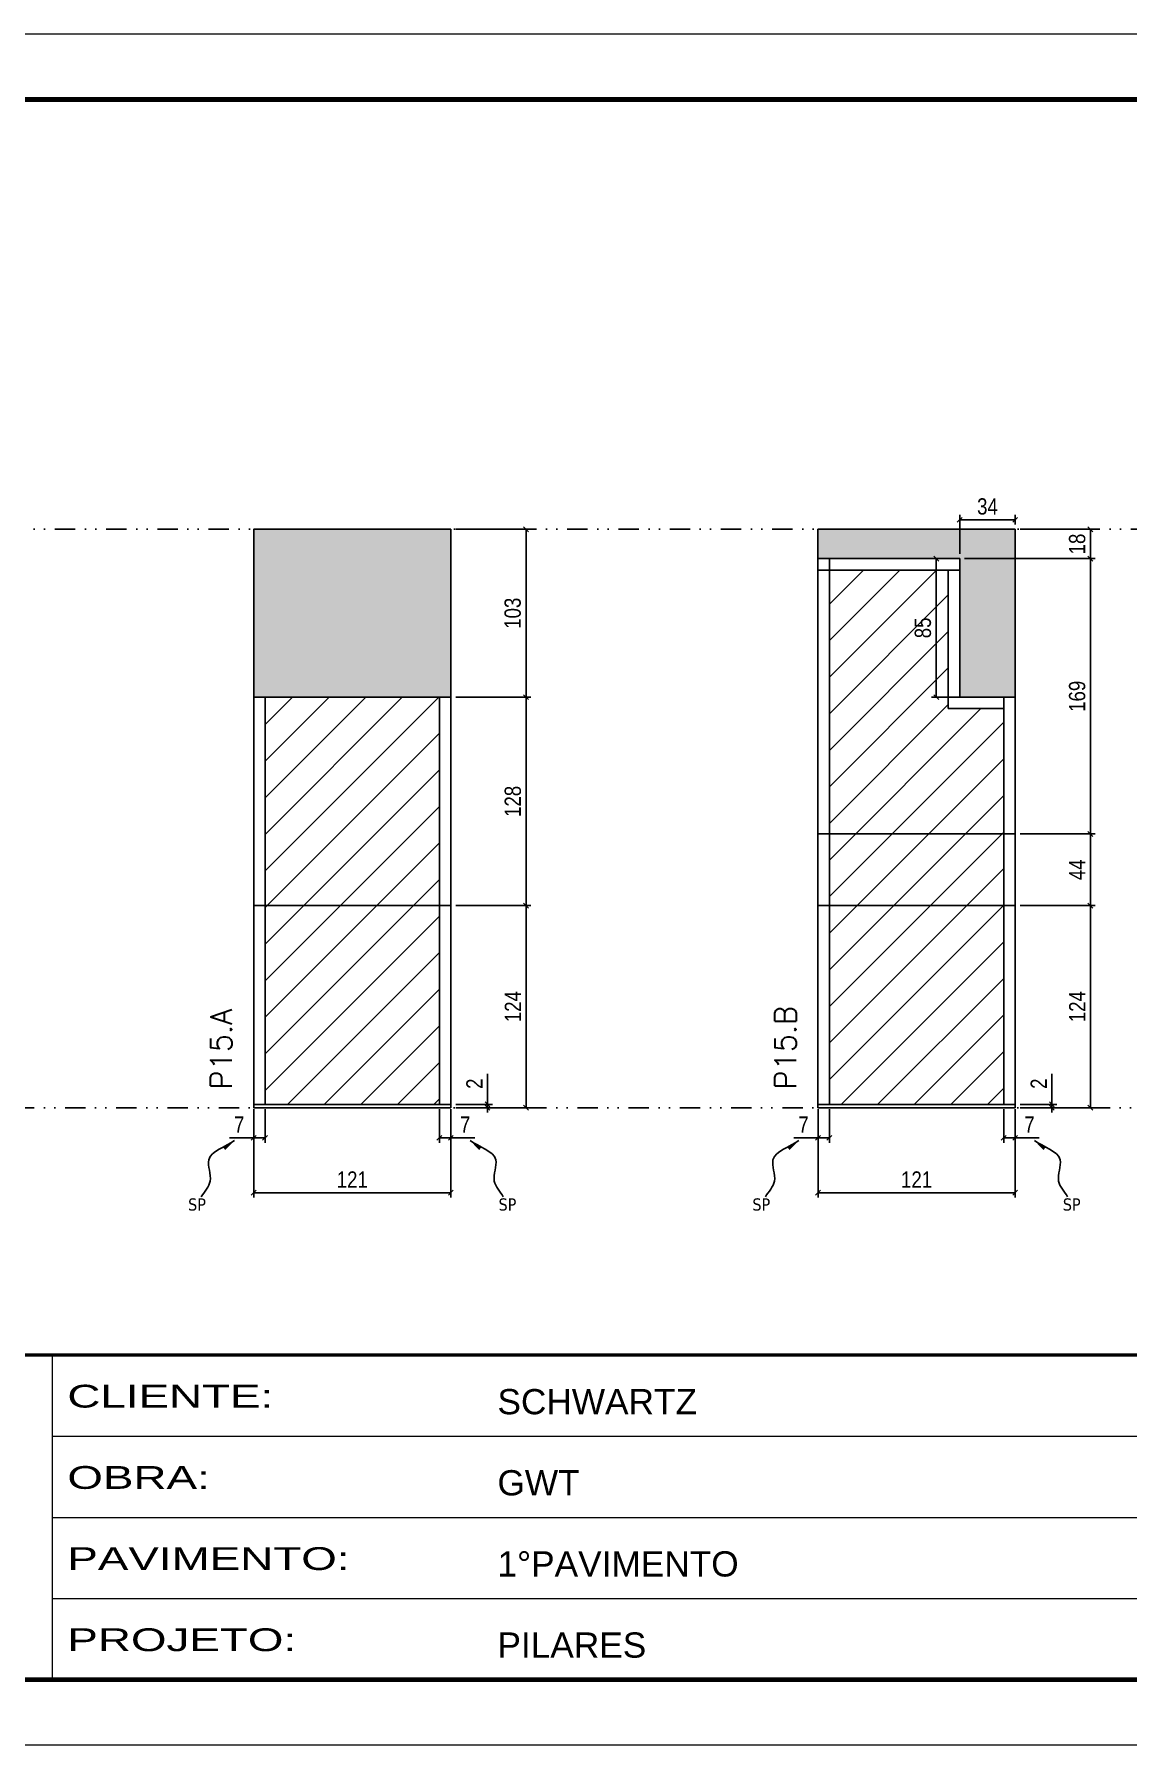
# Model space of a CAD drawing. Extents: x 13770 to 23315, y 867 to 16997.
# Drawn here: x 19569 to 20240, y 11204 to 12254 of the extents above; entities that cross this region are included whole.
import ezdxf

# ---------------------------------------------------------------- set-up
doc = ezdxf.new("R2010")
doc.units = 0
for name, pattern in [('CONTINUO', [0]), ('DASHED', [0.75, 0.5, -0.25]), ('DIVIDE2', [0.625, 0.25, -0.125, 0, -0.125, 0, -0.125]), ('HIDDEN', [0.375, 0.25, -0.125])]:
    doc.linetypes.add(name, pattern=pattern)
for name, color, linetype in [('COTA', 241, 'Continuous'), ('Nível', 160, 'Continuous'), ('Painéis', 200, 'Continuous'), ('SARR_2.2x7', 40, 'Continuous'), ('Sarrafo de Pressão', 42, 'HIDDEN'), ('texto', 7, 'Continuous')]:
    doc.layers.add(name, color=color, linetype=linetype)
for name, color, linetype, lineweight in [('Folhas', 255, 'Continuous', 9), ('Hachura', 251, 'Continuous', 9), ('SARRAFO DE PRESSAO', 251, 'DASHED', 9), ('Texto Seção', 7, 'Continuous', 15)]:
    doc.layers.add(name, color=color, linetype=linetype, lineweight=lineweight)
doc.styles.add('ARIAL', font='arial.ttf')
doc.styles.add('COTA TECNICA', font='techl___.ttf', dxfattribs={"height": 10})
doc.styles.add('COTA TECNICA-50', font='techl___.ttf', dxfattribs={"height": 10})
doc.styles.add('REGUA-120', font='ROMANS.shx', dxfattribs={"height": 15})
doc.styles.get("Standard").update_dxf_attribs({"font": 'arial.ttf'})
doc.styles.add('Tecnologia', font='')
doc.styles.get('Tecnologia').set_extended_font_data('Forgotten Futurist')
doc.dimstyles.new('COTA PAINEL-50', dxfattribs={"dimtxt": 10, "dimasz": 3, "dimexe": 3, "dimexo": 3, "dimgap": 3, "dimtad": 1, "dimdec": 1, "dimzin": 12, "dimdsep": 46, "dimtxsty": 'COTA TECNICA-50', "dimblk1": 'OBLIQUE', "dimblk2": 'OBLIQUE', "dimsah": 1, "dimcen": 0.9, "dimclrd": 4, "dimclre": 4, "dimclrt": 240, "dimadec": 1, "dimazin": 3, "dimtfac": 1, "dimtdec": 1, "dimtmove": 0, "dimatfit": 3, "dimfxl": 1, "dimtolj": 1, "dimtzin": 12, "dimarcsym": 0})
doc.dimstyles.new('PAINEL', dxfattribs={"dimtxt": 10, "dimasz": 3, "dimexe": 3, "dimexo": 3, "dimgap": 3, "dimtad": 1, "dimdec": 1, "dimzin": 12, "dimdsep": 46, "dimtxsty": 'COTA TECNICA', "dimblk1": 'OBLIQUE', "dimblk2": 'OBLIQUE', "dimsah": 1, "dimcen": 0.9, "dimclrd": 4, "dimclre": 4, "dimclrt": 240, "dimadec": 1, "dimazin": 3, "dimtfac": 1, "dimtdec": 1, "dimtmove": 0, "dimatfit": 3, "dimfxl": 1, "dimtolj": 1, "dimtzin": 12, "dimarcsym": 0})
doc.dimstyles.get("Standard").update_dxf_attribs({"dimtxt": 0.18, "dimasz": 0.18, "dimexe": 0.18, "dimexo": 0.0625, "dimgap": 0.09, "dimtad": 0, "dimtih": 1, "dimtoh": 1, "dimdec": 4, "dimzin": 0, "dimdsep": 46, "dimtxsty": 'Standard', "dimcen": 0.09, "dimadec": 0, "dimazin": 0, "dimtfac": 1, "dimtdec": 4, "dimtofl": 0, "dimtmove": 0, "dimatfit": 3, "dimfxl": 1, "dimtolj": 1, "dimtzin": 0, "dimarcsym": 0})

# ---------------------------------------------------------------- blocks, each defined once
blk = doc.blocks.new('9999999999')
at = {"color": 30, "linetype": 'CONTINUO'}
for p, q in [((98564.6, 34230.2), (98564.6, 34429.4)), ((98564.6, 34379.6), (99584, 34379.6)), ((98564.6, 34329.8), (99488, 34329.8)), ((98564.6, 34280), (99488, 34280))]:
    blk.add_line(p, q, dxfattribs=at)
at = {"color": 30, "linetype": 'CONTINUO', "const_width": 2}
blk.add_lwpolyline([(99584, 34230.2), (99584, 34414.4, 0.414214), (99569, 34429.4), (98229, 34429.4, 0.414214), (98214, 34414.4), (98214, 34245.2, 0.414214), (98229, 34230.2), (99584, 34230.2)], format="xyb", dxfattribs=at)
at = {"layer": 'Folhas'}
blk.add_lwpolyline([(98139, 34190.2), (99624, 34190.2), (99624, 35240.2), (98139, 35240.2)], close=True, dxfattribs=at)
at = {"layer": 'Folhas', "color": 30, "const_width": 3}
blk.add_lwpolyline([(98214, 34230.2), (99584, 34230.2), (99584, 35200.2), (98214, 35200.2)], close=True, dxfattribs=at)
at = {"color": 7, "linetype": 'Continuous', "ltscale": 5, "style": 'ARIAL'}
for s, height, p in [('SCHWARTZ', 15.48, (98837.7, 34393.1)), ('GWT', 15.48, (98837.7, 34343.3)), ('1°PAVIMENTO', 15.483, (98837.7, 34293.5)), ('PILARES', 15.48, (98837.7, 34243.7))]:
    blk.add_text(s, height=height, dxfattribs=at).set_placement(p)
at = {"layer": 'Folhas', "color": 7, "style": 'Tecnologia', "width": 1.5}
for s, p in [('CLIENTE:', (98573.7, 34397.2)), ('OBRA:', (98573.7, 34347.3)), ('PAVIMENTO:', (98573.7, 34297.5)), ('PROJETO:', (98573.7, 34247.7))]:
    blk.add_text(s, height=14, dxfattribs=at).set_placement(p)
blk = doc.blocks.new('_Oblique')
at = {"color": 0, "linetype": 'ByBlock', "lineweight": -2}
blk.add_line((-0.5, -0.5), (0.5, 0.5), dxfattribs=at)
blk = doc.blocks.new('*D483')
at = {"layer": 'COTA', "color": 4, "lineweight": -2, "transparency": 16777216}
for p, q in [((19703.6, 11594.3), (19703.6, 11540.1)), ((19824.6, 11594.3), (19824.6, 11540.1)), ((19703.6, 11543.1), (19824.6, 11543.1))]:
    blk.add_line(p, q, dxfattribs=at)
at = {"layer": 'Defpoints', "color": 0, "transparency": 16777216}
for p in [(19703.6, 11597.3), (19824.6, 11597.3), (19824.6, 11543.1)]:
    blk.add_point(p, dxfattribs=at)
at = {"layer": 'COTA', "color": 4, "lineweight": -2, "transparency": 16777216, "xscale": 3, "yscale": 3, "zscale": 3, "rotation": 180}
blk.add_blockref('_Oblique', (19703.6, 11543.1), dxfattribs=at)
at = {"layer": 'COTA', "color": 4, "lineweight": -2, "transparency": 16777216, "xscale": 3, "yscale": 3, "zscale": 3}
blk.add_blockref('_Oblique', (19824.6, 11543.1), dxfattribs=at)
at = {"layer": 'COTA', "color": 240, "transparency": 16777216, "insert": (19764.1, 11551.2), "char_height": 10, "attachment_point": 5, "style": 'COTA TECNICA'}
blk.add_mtext('\\A1;121', dxfattribs=at)
blk = doc.blocks.new('*D484')
at = {"layer": 'COTA', "color": 4, "lineweight": -2, "transparency": 16777216}
for p, q in [((19827.6, 11719.3), (19873.8, 11719.3)), ((19870.8, 11595.3), (19870.8, 11719.3)), ((19827.6, 11595.3), (19873.8, 11595.3))]:
    blk.add_line(p, q, dxfattribs=at)
at = {"layer": 'Defpoints', "color": 0, "transparency": 16777216}
for p in [(19824.6, 11719.3), (19870.8, 11719.3), (19824.6, 11595.3)]:
    blk.add_point(p, dxfattribs=at)
at = {"layer": 'COTA', "color": 4, "lineweight": -2, "transparency": 16777216, "xscale": 3, "yscale": 3, "zscale": 3}
for p, rotation in [((19870.8, 11719.3), 90), ((19870.8, 11595.3), 270)]:
    blk.add_blockref('_Oblique', p, dxfattribs=dict(at, rotation=rotation))
at = {"layer": 'COTA', "color": 240, "transparency": 16777216, "insert": (19862.7, 11657.3), "char_height": 10, "attachment_point": 5, "rotation": 90, "style": 'COTA TECNICA-50'}
blk.add_mtext('\\A1;124', dxfattribs=at)
blk = doc.blocks.new('*D485')
at = {"layer": 'COTA', "color": 4, "lineweight": -2, "transparency": 16777216}
for p, q in [((19847.1, 11597.3), (19847.1, 11616.1)), ((19827.6, 11597.3), (19850.1, 11597.3)), ((19827.6, 11595.3), (19850.1, 11595.3)), ((19847.1, 11595.3), (19847.1, 11597.3)), ((19847.1, 11595.3), (19847.1, 11592.3))]:
    blk.add_line(p, q, dxfattribs=at)
at = {"layer": 'Defpoints', "color": 0, "transparency": 16777216}
for p in [(19824.6, 11597.3), (19824.6, 11595.3), (19847.1, 11595.3)]:
    blk.add_point(p, dxfattribs=at)
at = {"layer": 'COTA', "color": 4, "lineweight": -2, "transparency": 16777216, "xscale": 3, "yscale": 3, "zscale": 3}
for p, rotation in [((19847.1, 11597.3), 270), ((19847.1, 11595.3), 90)]:
    blk.add_blockref('_Oblique', p, dxfattribs=dict(at, rotation=rotation))
at = {"layer": 'COTA', "color": 240, "transparency": 16777216, "insert": (19839.1, 11610), "char_height": 10, "attachment_point": 5, "rotation": 90, "style": 'COTA TECNICA-50'}
blk.add_mtext('\\A1;2', dxfattribs=at)
blk = doc.blocks.new('*D486')
at = {"layer": 'COTA', "color": 4, "lineweight": -2, "transparency": 16777216}
for p, q in [((19703.6, 11592.3), (19703.6, 11573.8)), ((19710.6, 11594.3), (19710.6, 11573.8)), ((19703.6, 11576.8), (19688.8, 11576.8)), ((19710.6, 11576.8), (19703.6, 11576.8))]:
    blk.add_line(p, q, dxfattribs=at)
at = {"layer": 'Defpoints', "color": 0, "transparency": 16777216}
for p in [(19703.6, 11595.3), (19710.6, 11597.3), (19703.6, 11576.8)]:
    blk.add_point(p, dxfattribs=at)
at = {"layer": 'COTA', "color": 4, "lineweight": -2, "transparency": 16777216, "xscale": 3, "yscale": 3, "zscale": 3, "rotation": 180}
blk.add_blockref('_Oblique', (19703.6, 11576.8), dxfattribs=at)
at = {"layer": 'COTA', "color": 4, "lineweight": -2, "transparency": 16777216, "xscale": 3, "yscale": 3, "zscale": 3}
blk.add_blockref('_Oblique', (19710.6, 11576.8), dxfattribs=at)
at = {"layer": 'COTA', "color": 240, "transparency": 16777216, "insert": (19694.7, 11584.9), "char_height": 10, "attachment_point": 5, "style": 'COTA TECNICA-50'}
blk.add_mtext('\\A1;7', dxfattribs=at)
blk = doc.blocks.new('*D487')
at = {"layer": 'COTA', "color": 4, "lineweight": -2, "transparency": 16777216}
for p, q in [((19817.6, 11594.3), (19817.6, 11573.8)), ((19824.6, 11592.3), (19824.6, 11573.8)), ((19817.6, 11576.8), (19824.6, 11576.8)), ((19824.6, 11576.8), (19839.3, 11576.8))]:
    blk.add_line(p, q, dxfattribs=at)
at = {"layer": 'Defpoints', "color": 0, "transparency": 16777216}
for p in [(19817.6, 11597.3), (19824.6, 11595.3), (19824.6, 11576.8)]:
    blk.add_point(p, dxfattribs=at)
at = {"layer": 'COTA', "color": 4, "lineweight": -2, "transparency": 16777216, "xscale": 3, "yscale": 3, "zscale": 3, "rotation": 180}
blk.add_blockref('_Oblique', (19817.6, 11576.8), dxfattribs=at)
at = {"layer": 'COTA', "color": 4, "lineweight": -2, "transparency": 16777216, "xscale": 3, "yscale": 3, "zscale": 3}
blk.add_blockref('_Oblique', (19824.6, 11576.8), dxfattribs=at)
at = {"layer": 'COTA', "color": 240, "transparency": 16777216, "insert": (19833.4, 11584.9), "char_height": 10, "attachment_point": 5, "style": 'COTA TECNICA-50'}
blk.add_mtext('\\A1;7', dxfattribs=at)
blk = doc.blocks.new('*D488')
at = {"layer": 'COTA', "color": 4, "linetype": 'ByBlock', "lineweight": -2, "transparency": 16777216}
for p, q in [((19827.6, 11847.3), (19873.8, 11847.3)), ((19870.8, 11719.3), (19870.8, 11847.3)), ((19827.6, 11719.3), (19873.8, 11719.3))]:
    blk.add_line(p, q, dxfattribs=at)
at = {"layer": 'Defpoints', "color": 0, "linetype": 'ByBlock', "transparency": 16777216}
for p in [(19824.6, 11847.3), (19870.8, 11847.3), (19824.6, 11719.3)]:
    blk.add_point(p, dxfattribs=at)
at = {"layer": 'COTA', "color": 4, "linetype": 'ByBlock', "lineweight": -2, "transparency": 16777216, "xscale": 3, "yscale": 3, "zscale": 3}
for p, rotation in [((19870.8, 11847.3), 90), ((19870.8, 11719.3), 270)]:
    blk.add_blockref('_Oblique', p, dxfattribs=dict(at, rotation=rotation))
at = {"layer": 'COTA', "color": 240, "linetype": 'ByBlock', "transparency": 16777216, "insert": (19862.7, 11783.3), "char_height": 10, "attachment_point": 5, "rotation": 90, "style": 'COTA TECNICA'}
blk.add_mtext('\\A1;128', dxfattribs=at)
blk = doc.blocks.new('*D495')
at = {"layer": 'COTA', "color": 4, "lineweight": -2, "transparency": 16777216}
for p, q in [((20050, 11594.3), (20050, 11540.1)), ((20171, 11594.3), (20171, 11540.1)), ((20050, 11543.1), (20171, 11543.1))]:
    blk.add_line(p, q, dxfattribs=at)
at = {"layer": 'Defpoints', "color": 0, "transparency": 16777216}
for p in [(20050, 11597.3), (20171, 11597.3), (20171, 11543.1)]:
    blk.add_point(p, dxfattribs=at)
at = {"layer": 'COTA', "color": 4, "lineweight": -2, "transparency": 16777216, "xscale": 3, "yscale": 3, "zscale": 3, "rotation": 180}
blk.add_blockref('_Oblique', (20050, 11543.1), dxfattribs=at)
at = {"layer": 'COTA', "color": 4, "lineweight": -2, "transparency": 16777216, "xscale": 3, "yscale": 3, "zscale": 3}
blk.add_blockref('_Oblique', (20171, 11543.1), dxfattribs=at)
at = {"layer": 'COTA', "color": 240, "transparency": 16777216, "insert": (20110.5, 11551.2), "char_height": 10, "attachment_point": 5, "style": 'COTA TECNICA'}
blk.add_mtext('\\A1;121', dxfattribs=at)
blk = doc.blocks.new('*D496')
at = {"layer": 'COTA', "color": 4, "lineweight": -2, "transparency": 16777216}
for p, q in [((20174, 11719.3), (20220.2, 11719.3)), ((20217.2, 11595.3), (20217.2, 11719.3)), ((20174, 11595.3), (20220.2, 11595.3))]:
    blk.add_line(p, q, dxfattribs=at)
at = {"layer": 'Defpoints', "color": 0, "transparency": 16777216}
for p in [(20171, 11719.3), (20217.2, 11719.3), (20171, 11595.3)]:
    blk.add_point(p, dxfattribs=at)
at = {"layer": 'COTA', "color": 4, "lineweight": -2, "transparency": 16777216, "xscale": 3, "yscale": 3, "zscale": 3}
for p, rotation in [((20217.2, 11719.3), 90), ((20217.2, 11595.3), 270)]:
    blk.add_blockref('_Oblique', p, dxfattribs=dict(at, rotation=rotation))
at = {"layer": 'COTA', "color": 240, "transparency": 16777216, "insert": (20209.1, 11657.3), "char_height": 10, "attachment_point": 5, "rotation": 90, "style": 'COTA TECNICA-50'}
blk.add_mtext('\\A1;124', dxfattribs=at)
blk = doc.blocks.new('*D497')
at = {"layer": 'COTA', "color": 4, "lineweight": -2, "transparency": 16777216}
for p, q in [((20193.5, 11597.3), (20193.5, 11616.1)), ((20174, 11597.3), (20196.5, 11597.3)), ((20174, 11595.3), (20196.5, 11595.3)), ((20193.5, 11595.3), (20193.5, 11597.3)), ((20193.5, 11595.3), (20193.5, 11592.3))]:
    blk.add_line(p, q, dxfattribs=at)
at = {"layer": 'Defpoints', "color": 0, "transparency": 16777216}
for p in [(20171, 11597.3), (20171, 11595.3), (20193.5, 11595.3)]:
    blk.add_point(p, dxfattribs=at)
at = {"layer": 'COTA', "color": 4, "lineweight": -2, "transparency": 16777216, "xscale": 3, "yscale": 3, "zscale": 3}
for p, rotation in [((20193.5, 11597.3), 270), ((20193.5, 11595.3), 90)]:
    blk.add_blockref('_Oblique', p, dxfattribs=dict(at, rotation=rotation))
at = {"layer": 'COTA', "color": 240, "transparency": 16777216, "insert": (20185.5, 11610), "char_height": 10, "attachment_point": 5, "rotation": 90, "style": 'COTA TECNICA-50'}
blk.add_mtext('\\A1;2', dxfattribs=at)
blk = doc.blocks.new('*D498')
at = {"layer": 'COTA', "color": 4, "lineweight": -2, "transparency": 16777216}
for p, q in [((20050, 11592.3), (20050, 11573.8)), ((20057, 11594.3), (20057, 11573.8)), ((20050, 11576.8), (20035.2, 11576.8)), ((20057, 11576.8), (20050, 11576.8))]:
    blk.add_line(p, q, dxfattribs=at)
at = {"layer": 'Defpoints', "color": 0, "transparency": 16777216}
for p in [(20050, 11595.3), (20057, 11597.3), (20050, 11576.8)]:
    blk.add_point(p, dxfattribs=at)
at = {"layer": 'COTA', "color": 4, "lineweight": -2, "transparency": 16777216, "xscale": 3, "yscale": 3, "zscale": 3, "rotation": 180}
blk.add_blockref('_Oblique', (20050, 11576.8), dxfattribs=at)
at = {"layer": 'COTA', "color": 4, "lineweight": -2, "transparency": 16777216, "xscale": 3, "yscale": 3, "zscale": 3}
blk.add_blockref('_Oblique', (20057, 11576.8), dxfattribs=at)
at = {"layer": 'COTA', "color": 240, "transparency": 16777216, "insert": (20041.1, 11584.9), "char_height": 10, "attachment_point": 5, "style": 'COTA TECNICA-50'}
blk.add_mtext('\\A1;7', dxfattribs=at)
blk = doc.blocks.new('*D499')
at = {"layer": 'COTA', "color": 4, "lineweight": -2, "transparency": 16777216}
for p, q in [((20164, 11594.3), (20164, 11573.8)), ((20171, 11592.3), (20171, 11573.8)), ((20164, 11576.8), (20171, 11576.8)), ((20171, 11576.8), (20185.7, 11576.8))]:
    blk.add_line(p, q, dxfattribs=at)
at = {"layer": 'Defpoints', "color": 0, "transparency": 16777216}
for p in [(20164, 11597.3), (20171, 11595.3), (20171, 11576.8)]:
    blk.add_point(p, dxfattribs=at)
at = {"layer": 'COTA', "color": 4, "lineweight": -2, "transparency": 16777216, "xscale": 3, "yscale": 3, "zscale": 3, "rotation": 180}
blk.add_blockref('_Oblique', (20164, 11576.8), dxfattribs=at)
at = {"layer": 'COTA', "color": 4, "lineweight": -2, "transparency": 16777216, "xscale": 3, "yscale": 3, "zscale": 3}
blk.add_blockref('_Oblique', (20171, 11576.8), dxfattribs=at)
at = {"layer": 'COTA', "color": 240, "transparency": 16777216, "insert": (20179.8, 11584.9), "char_height": 10, "attachment_point": 5, "style": 'COTA TECNICA-50'}
blk.add_mtext('\\A1;7', dxfattribs=at)
blk = doc.blocks.new('*D500')
at = {"layer": 'COTA', "color": 4, "linetype": 'ByBlock', "lineweight": -2, "transparency": 16777216}
for p, q in [((20140, 11932.3), (20220.2, 11932.3)), ((20217.2, 11763.3), (20217.2, 11932.3)), ((20174, 11763.3), (20220.2, 11763.3))]:
    blk.add_line(p, q, dxfattribs=at)
at = {"layer": 'Defpoints', "color": 0, "linetype": 'ByBlock', "transparency": 16777216}
for p in [(20137, 11932.3), (20217.2, 11932.3), (20171, 11763.3)]:
    blk.add_point(p, dxfattribs=at)
at = {"layer": 'COTA', "color": 4, "linetype": 'ByBlock', "lineweight": -2, "transparency": 16777216, "xscale": 3, "yscale": 3, "zscale": 3}
for p, rotation in [((20217.2, 11932.3), 90), ((20217.2, 11763.3), 270)]:
    blk.add_blockref('_Oblique', p, dxfattribs=dict(at, rotation=rotation))
at = {"layer": 'COTA', "color": 240, "linetype": 'ByBlock', "transparency": 16777216, "insert": (20209.1, 11847.8), "char_height": 10, "attachment_point": 5, "rotation": 90, "style": 'COTA TECNICA'}
blk.add_mtext('\\A1;169', dxfattribs=at)
blk = doc.blocks.new('*D501')
at = {"layer": 'COTA', "color": 4, "lineweight": -2, "transparency": 16777216}
for p, q in [((19827.6, 11950.3), (19873.8, 11950.3)), ((19870.8, 11847.3), (19870.8, 11950.3)), ((19827.6, 11847.3), (19873.8, 11847.3))]:
    blk.add_line(p, q, dxfattribs=at)
at = {"layer": 'Defpoints', "color": 0, "transparency": 16777216}
for p in [(19824.6, 11950.3), (19870.8, 11950.3), (19824.6, 11847.3)]:
    blk.add_point(p, dxfattribs=at)
at = {"layer": 'COTA', "color": 4, "lineweight": -2, "transparency": 16777216, "xscale": 3, "yscale": 3, "zscale": 3}
for p, rotation in [((19870.8, 11950.3), 90), ((19870.8, 11847.3), 270)]:
    blk.add_blockref('_Oblique', p, dxfattribs=dict(at, rotation=rotation))
at = {"layer": 'COTA', "color": 240, "transparency": 16777216, "insert": (19862.6, 11898.8), "char_height": 10, "attachment_point": 5, "rotation": 90, "style": 'COTA TECNICA'}
blk.add_mtext('\\A1;103', dxfattribs=at)
blk = doc.blocks.new('*D502')
at = {"layer": 'COTA', "color": 4, "lineweight": -2, "transparency": 16777216}
for p, q in [((20174, 11950.3), (20220.2, 11950.3)), ((20217.2, 11932.3), (20217.2, 11950.3)), ((20140, 11932.3), (20220.2, 11932.3))]:
    blk.add_line(p, q, dxfattribs=at)
at = {"layer": 'Defpoints', "color": 0, "transparency": 16777216}
for p in [(20171, 11950.3), (20217.2, 11950.3), (20137, 11932.3)]:
    blk.add_point(p, dxfattribs=at)
at = {"layer": 'COTA', "color": 4, "lineweight": -2, "transparency": 16777216, "xscale": 3, "yscale": 3, "zscale": 3}
for p, rotation in [((20217.2, 11950.3), 90), ((20217.2, 11932.3), 270)]:
    blk.add_blockref('_Oblique', p, dxfattribs=dict(at, rotation=rotation))
at = {"layer": 'COTA', "color": 240, "transparency": 16777216, "insert": (20209.1, 11941.3), "char_height": 10, "attachment_point": 5, "rotation": 90, "style": 'COTA TECNICA'}
blk.add_mtext('\\A1;18', dxfattribs=at)
blk = doc.blocks.new('*D503')
at = {"layer": 'COTA', "color": 4, "lineweight": -2, "transparency": 16777216}
for p, q in [((20137, 11935.3), (20137, 11959.1)), ((20137, 11956.1), (20171, 11956.1)), ((20171, 11953.3), (20171, 11959.1))]:
    blk.add_line(p, q, dxfattribs=at)
at = {"layer": 'Defpoints', "color": 0, "transparency": 16777216}
for p in [(20171, 11956.1), (20171, 11950.3), (20137, 11932.3)]:
    blk.add_point(p, dxfattribs=at)
at = {"layer": 'COTA', "color": 4, "lineweight": -2, "transparency": 16777216, "xscale": 3, "yscale": 3, "zscale": 3, "rotation": 180}
blk.add_blockref('_Oblique', (20137, 11956.1), dxfattribs=at)
at = {"layer": 'COTA', "color": 4, "lineweight": -2, "transparency": 16777216, "xscale": 3, "yscale": 3, "zscale": 3}
blk.add_blockref('_Oblique', (20171, 11956.1), dxfattribs=at)
at = {"layer": 'COTA', "color": 240, "transparency": 16777216, "insert": (20154, 11964.3), "char_height": 10, "attachment_point": 5, "style": 'COTA TECNICA'}
blk.add_mtext('\\A1;34', dxfattribs=at)
blk = doc.blocks.new('*D504')
at = {"layer": 'COTA', "color": 4, "lineweight": -2, "transparency": 16777216}
for p, q in [((20134, 11932.3), (20119.6, 11932.3)), ((20122.6, 11847.3), (20122.6, 11932.3)), ((20134, 11847.3), (20119.6, 11847.3))]:
    blk.add_line(p, q, dxfattribs=at)
at = {"layer": 'Defpoints', "color": 0, "transparency": 16777216}
for p in [(20122.6, 11932.3), (20137, 11932.3), (20137, 11847.3)]:
    blk.add_point(p, dxfattribs=at)
at = {"layer": 'COTA', "color": 4, "lineweight": -2, "transparency": 16777216, "xscale": 3, "yscale": 3, "zscale": 3}
for p, rotation in [((20122.6, 11932.3), 90), ((20122.6, 11847.3), 270)]:
    blk.add_blockref('_Oblique', p, dxfattribs=dict(at, rotation=rotation))
at = {"layer": 'COTA', "color": 240, "transparency": 16777216, "insert": (20114.4, 11889.8), "char_height": 10, "attachment_point": 5, "rotation": 90, "style": 'COTA TECNICA'}
blk.add_mtext('\\A1;85', dxfattribs=at)
blk = doc.blocks.new('*D505')
at = {"layer": 'COTA', "color": 4, "lineweight": -2, "transparency": 16777216}
for p, q in [((20174, 11763.3), (20220.2, 11763.3)), ((20217.2, 11719.3), (20217.2, 11763.3)), ((20174, 11719.3), (20220.2, 11719.3))]:
    blk.add_line(p, q, dxfattribs=at)
at = {"layer": 'Defpoints', "color": 0, "transparency": 16777216}
for p in [(20171, 11763.3), (20217.2, 11763.3), (20171, 11719.3)]:
    blk.add_point(p, dxfattribs=at)
at = {"layer": 'COTA', "color": 4, "lineweight": -2, "transparency": 16777216, "xscale": 3, "yscale": 3, "zscale": 3}
for p, rotation in [((20217.2, 11763.3), 90), ((20217.2, 11719.3), 270)]:
    blk.add_blockref('_Oblique', p, dxfattribs=dict(at, rotation=rotation))
at = {"layer": 'COTA', "color": 240, "transparency": 16777216, "insert": (20209.1, 11741.3), "char_height": 10, "attachment_point": 5, "rotation": 90, "style": 'COTA TECNICA'}
blk.add_mtext('\\A1;44', dxfattribs=at)

msp = doc.modelspace()

# ---------------------------------------------------------------- hatches: boundary and pattern name
at = {"layer": 'COTA'}
h = msp.add_hatch(dxfattribs=at)
h.set_pattern_fill('AR-CONC', color=256, scale=0.03)
h.set_pattern_definition([(50, (4801.4887, -178), (5.4655401, -0.4781726), [0.5715, -6.2865]), (355, (4801.489, -178), (-1.0573026, 5.7317054), [0.4572, -5.0292175]), (100.451445, (4801.944, -178.04), (4.4082374, 5.2535326), [0.4857003, -5.3427073]), (46.1842, (4801.489, -176.476), (8.1323712, -1.2612698), [0.85725, -9.42975]), (96.635558, (4802.1664, -176.581), (7.122124, 7.4227837), [0.7285507, -8.0140682]), (351.18415, (4801.489, -176.476), (7.122124, 7.4227837), [0.685799, -7.543792]), (21, (4802.2507, -176.857), (4.5484317, -3.0679559), [0.5715, -6.2865]), (326, (4802.251, -176.857), (1.8540609, 5.525639), [0.4572, -5.0292]), (71.451445, (4802.63, -177.1127), (6.4024926, 2.457683), [0.4857003, -5.3426981]), (37.5, (4801.4887, -178), (0.0926581, 2.53665117), [0, -4.96824, 0, -5.1054, 0, -5.04825]), (7.5, (4801.4887, -178), (2.00458988, 3.00541724), [0, -2.91084, 0, -4.85394, 0, -1.92405]), (327.5, (4799.7895, -178), (4.06771786, -0.17186232), [0, -1.905, 0, -5.9436, 0, -7.8867]), (317.5, (4799.0275, -178), (4.44387544, 0.7627947), [0, -2.4765, 0, -3.94716, 0, -5.6007])])
h.paths.add_polyline_path([(19824.58, 11950.3), (19703.58, 11950.3), (19703.58, 11847.3), (19824.58, 11847.3)])
h = msp.add_hatch(dxfattribs=at)
h.set_pattern_fill('AR-CONC', color=256, scale=0.03)
h.set_pattern_definition([(50, (80.823, 0), (5.4655401, -0.4781726), [0.5715, -6.2865]), (355, (80.823, 0), (-1.0573026, 5.7317054), [0.4572, -5.0292175]), (100.451445, (81.2784, -0.04), (4.4082374, 5.2535326), [0.4857003, -5.3427073]), (46.1842, (80.823, 1.524), (8.1323712, -1.2612698), [0.85725, -9.42975]), (96.635558, (81.501, 1.419), (7.122124, 7.4227837), [0.7285507, -8.0140682]), (351.18415, (80.823, 1.524), (7.122124, 7.4227837), [0.685799, -7.543792]), (21, (81.585, 1.143), (4.5484317, -3.06795595), [0.5715, -6.2865]), (326, (81.585, 1.143), (1.8540609, 5.525639), [0.4572, -5.0292]), (71.451445, (81.964, 0.8873), (6.4024926, 2.4576831), [0.4857003, -5.3426981]), (37.5, (80.823, 0), (0.0926581, 2.53665117), [0, -4.96824, 0, -5.1054, 0, -5.04825]), (7.5, (80.823, 0), (2.00458988, 3.00541724), [0, -2.91084, 0, -4.85394, 0, -1.92405]), (327.5, (79.1237, 0), (4.06771786, -0.17186232), [0, -1.905, 0, -5.9436, 0, -7.8867]), (317.5, (78.3617, 0), (4.44387544, 0.76279473), [0, -2.4765, 0, -3.94716, 0, -5.6007])])
h.paths.add_polyline_path([(20136.96, 11847.3), (20170.96, 11847.3), (20170.96, 11950.3), (20049.96, 11950.3), (20049.96, 11932.3), (20136.96, 11932.3)])
at = {"layer": 'Hachura', "linetype": 'ByBlock'}
h = msp.add_hatch(dxfattribs=at)
h.set_pattern_fill('ANSI31', color=256, scale=5)
h.set_pattern_definition([(45, (47.834, 0), (-11.22532, 11.22532), [])])
h.paths.add_polyline_path([(20056.96, 11719.3), (20056.96, 11597.3), (20163.96, 11597.3), (20163.96, 11719.3)])
h.paths.add_polyline_path([(20056.96, 11763.3), (20056.96, 11719.3), (20163.96, 11719.3), (20163.96, 11763.3)])
h.paths.add_polyline_path([(20129.96, 11840.3), (20129.96, 11847.3), (20129.96, 11925.3), (20056.96, 11925.3), (20056.96, 11763.3), (20163.96, 11763.3), (20163.96, 11840.3)])
h = msp.add_hatch(dxfattribs=at)
h.set_pattern_fill('ANSI31', color=256, scale=5)
h.paths.add_polyline_path([(19817.58, 11719.3), (19710.58, 11719.3), (19710.58, 11597.3), (19817.58, 11597.3)])
h.paths.add_polyline_path([(19710.58, 11847.3), (19710.58, 11719.3), (19817.58, 11719.3), (19817.58, 11847.3)])

# ---------------------------------------------------------------- linework, layer by layer
at = {"layer": 'COTA'}
for p, q in [((20170.96, 11950.3), (20049.96, 11950.3)), ((20049.96, 11932.3), (20049.96, 11950.3)), ((20170.96, 11847.3), (20170.96, 11950.3)), ((20136.96, 11847.3), (20129.96, 11847.3)), ((20129.96, 11847.3), (20129.96, 11840.3))]:
    msp.add_line(p, q, dxfattribs=at)
msp.add_lwpolyline([(19703.58, 11847.3), (19824.58, 11847.3), (19824.58, 11950.3), (19703.58, 11950.3)], close=True, dxfattribs=at)
at = {"layer": 'Nível', "color": 4, "linetype": 'DIVIDE2', "ltscale": 50}
for p, q in [((16468.02, 11950.3), (21112.79, 11950.3)), ((13769.54, 11595.3), (21112.79, 11595.3))]:
    msp.add_line(p, q, dxfattribs=at)
at = {"layer": 'Painéis'}
for p, q in [((20049.96, 11932.3), (20049.96, 11719.3)), ((20136.96, 11932.3), (20049.96, 11932.3)), ((20136.96, 11847.3), (20136.96, 11932.3)), ((20170.96, 11847.3), (20136.96, 11847.3)), ((20170.96, 11719.3), (20170.96, 11847.3)), ((20170.96, 11763.3), (20049.96, 11763.3)), ((19824.58, 11719.3), (19703.58, 11719.3))]:
    msp.add_line(p, q, dxfattribs=at)
for points in [[(19703.58, 11597.3), (19824.58, 11597.3), (19824.58, 11847.3), (19703.58, 11847.3)], [(20049.96, 11597.3), (20170.96, 11597.3), (20170.96, 11719.3), (20049.96, 11719.3)], [(19703.58, 11597.3), (19824.58, 11597.3), (19824.58, 11595.3), (19703.58, 11595.3)], [(20049.96, 11597.3), (20170.96, 11597.3), (20170.96, 11595.3), (20049.96, 11595.3)]]:
    msp.add_lwpolyline(points, close=True, dxfattribs=at)
at = {"layer": 'SARR_2.2x7'}
for p, q in [((20136.96, 11925.3), (20049.96, 11925.3)), ((20129.96, 11847.3), (20129.96, 11925.3)), ((20163.96, 11840.3), (20129.96, 11840.3))]:
    msp.add_line(p, q, dxfattribs=at)
at = {"layer": 'Sarrafo de Pressão'}
for p, q in [((20056.96, 11763.3), (20056.96, 11932.3)), ((19710.58, 11719.3), (19710.58, 11847.3)), ((19817.58, 11719.3), (19817.58, 11847.3)), ((20163.96, 11763.3), (20163.96, 11847.3)), ((20056.96, 11719.3), (20056.96, 11763.3)), ((20163.96, 11719.3), (20163.96, 11763.3)), ((19710.58, 11597.3), (19710.58, 11719.3)), ((19817.58, 11597.3), (19817.58, 11719.3)), ((20056.96, 11597.3), (20056.96, 11719.3)), ((20163.96, 11597.3), (20163.96, 11719.3))]:
    msp.add_line(p, q, dxfattribs=at)

# ---------------------------------------------------------------- block references
at = {"layer": 'SARRAFO DE PRESSAO', "color": 6, "linetype": 'ByBlock'}
msp.add_blockref('9999999999', (-78984.48, -22985.99), dxfattribs=at)

# ---------------------------------------------------------------- texts
at = {"layer": 'texto', "color": 0, "char_height": 7.5, "attachment_point": 5}
for insert in [(19668.8, 11535.81), (19859.35, 11535.81), (20015.18, 11535.81), (20205.74, 11535.81)]:
    msp.add_mtext('{\\fTahoma|b0|i0|c0|p34;\\C4;SP}', dxfattribs=dict(at, insert=insert))
at = {"layer": 'Texto Seção', "char_height": 13, "width": 285.3299, "attachment_point": 7, "rotation": 90, "style": 'REGUA-120'}
for s, insert in [('P15.A', (19690.1, 11606.55)), ('P15.B', (20036.49, 11606.55))]:
    msp.add_mtext(s, dxfattribs=dict(at, insert=insert))

# ---------------------------------------------------------------- dimensions: what is measured, and where the dimension line sits
at = {"layer": 'COTA'}
for base, p1, p2, dimstyle, picture, middle in [((20170.96, 11956.09), (20136.96, 11932.3), (20170.96, 11950.3), 'PAINEL', '*D503', (20153.96, 11964.31)), ((19824.58, 11576.79), (19817.58, 11597.3), (19824.58, 11595.3), 'COTA PAINEL-50', '*D487', (19833.44, 11584.87)), ((20170.96, 11576.79), (20163.96, 11597.3), (20170.96, 11595.3), 'COTA PAINEL-50', '*D499', (20179.82, 11584.87))]:
    dim = msp.add_linear_dim(base=base, p1=p1, p2=p2, dimstyle=dimstyle, dxfattribs=at)
    dim.commit()
    dim.dimension.update_dxf_attribs({"geometry": picture, "text_midpoint": middle})
for base, p1, p2, angle, dimstyle, picture, middle in [((19870.81, 11950.3), (19824.58, 11847.3), (19824.58, 11950.3), 90, 'PAINEL', '*D501', (19862.59, 11898.8)), ((20217.2, 11950.3), (20136.96, 11932.3), (20170.96, 11950.3), 90, 'PAINEL', '*D502', (20209.1, 11941.3)), ((20122.56, 11932.3), (20136.96, 11847.3), (20136.96, 11932.3), 90, 'PAINEL', '*D504', (20114.43, 11889.8)), ((20217.2, 11763.3), (20170.96, 11719.3), (20170.96, 11763.3), 90, 'PAINEL', '*D505', (20209.12, 11741.3)), ((19870.81, 11719.3), (19824.58, 11595.3), (19824.58, 11719.3), 90, 'COTA PAINEL-50', '*D484', (19862.74, 11657.3)), ((20217.2, 11719.3), (20170.96, 11595.3), (20170.96, 11719.3), 90, 'COTA PAINEL-50', '*D496', (20209.12, 11657.3)), ((19703.58, 11576.79), (19710.58, 11597.3), (19703.58, 11595.3), 180, 'COTA PAINEL-50', '*D486', (19694.71, 11584.87)), ((20049.96, 11576.79), (20056.96, 11597.3), (20049.96, 11595.3), 180, 'COTA PAINEL-50', '*D498', (20041.09, 11584.87))]:
    dim = msp.add_linear_dim(base=base, p1=p1, p2=p2, angle=angle, dimstyle=dimstyle, dxfattribs=at)
    dim.commit()
    dim.dimension.update_dxf_attribs({"geometry": picture, "text_midpoint": middle})
at = {"layer": 'COTA', "linetype": 'ByBlock'}
for base, p1, p2, picture, middle in [((20217.2, 11932.3), (20170.96, 11763.3), (20136.96, 11932.3), '*D500', (20209.07, 11847.8)), ((19870.81, 11847.3), (19824.58, 11719.3), (19824.58, 11847.3), '*D488', (19862.72, 11783.3))]:
    dim = msp.add_linear_dim(base=base, p1=p1, p2=p2, angle=90, dimstyle='PAINEL', dxfattribs=at)
    dim.commit()
    dim.dimension.update_dxf_attribs({"geometry": picture, "text_midpoint": middle})
at = {"layer": 'COTA'}
for base, p1, p2, picture, middle in [((19847.1, 11595.3), (19824.58, 11597.3), (19824.58, 11595.3), '*D485', (19847.1, 11610.05)), ((20193.48, 11595.3), (20170.96, 11597.3), (20170.96, 11595.3), '*D497', (20193.48, 11610.05))]:
    dim = msp.add_linear_dim(base=base, p1=p1, p2=p2, angle=90, dimstyle='COTA PAINEL-50', dxfattribs=at)
    dim.commit()
    dim.dimension.update_dxf_attribs({"geometry": picture, "text_midpoint": middle, "dimtype": 160})
for base, p1, p2, picture, middle in [((19824.58, 11543.13), (19703.58, 11597.3), (19824.58, 11597.3), '*D483', (19764.08, 11551.19)), ((20170.96, 11543.13), (20049.96, 11597.3), (20170.96, 11597.3), '*D495', (20110.46, 11551.19))]:
    dim = msp.add_linear_dim(base=base, p1=p1, p2=p2, dimstyle='PAINEL', override={"dimarcsym": 2}, dxfattribs=at)
    dim.commit()
    dim.dimension.update_dxf_attribs({"geometry": picture, "text_midpoint": middle})

# ---------------------------------------------------------------- leaders
at = {"layer": 'COTA', "path_type": 1}
for points in [[(19691.75, 11575.12), (19675.96, 11563.29), (19676.89, 11550.28), (19671.33, 11540.5)], [(19836.4, 11575.12), (19852.19, 11563.29), (19851.26, 11550.28), (19856.82, 11540.5)], [(20038.13, 11575.12), (20022.34, 11563.29), (20023.27, 11550.28), (20017.72, 11540.5)], [(20182.79, 11575.12), (20198.57, 11563.29), (20197.65, 11550.28), (20203.2, 11540.5)]]:
    msp.add_leader(points, dimstyle='Standard', override={"dimasz": 8}, dxfattribs=at)

doc.saveas('drawing.dxf')
